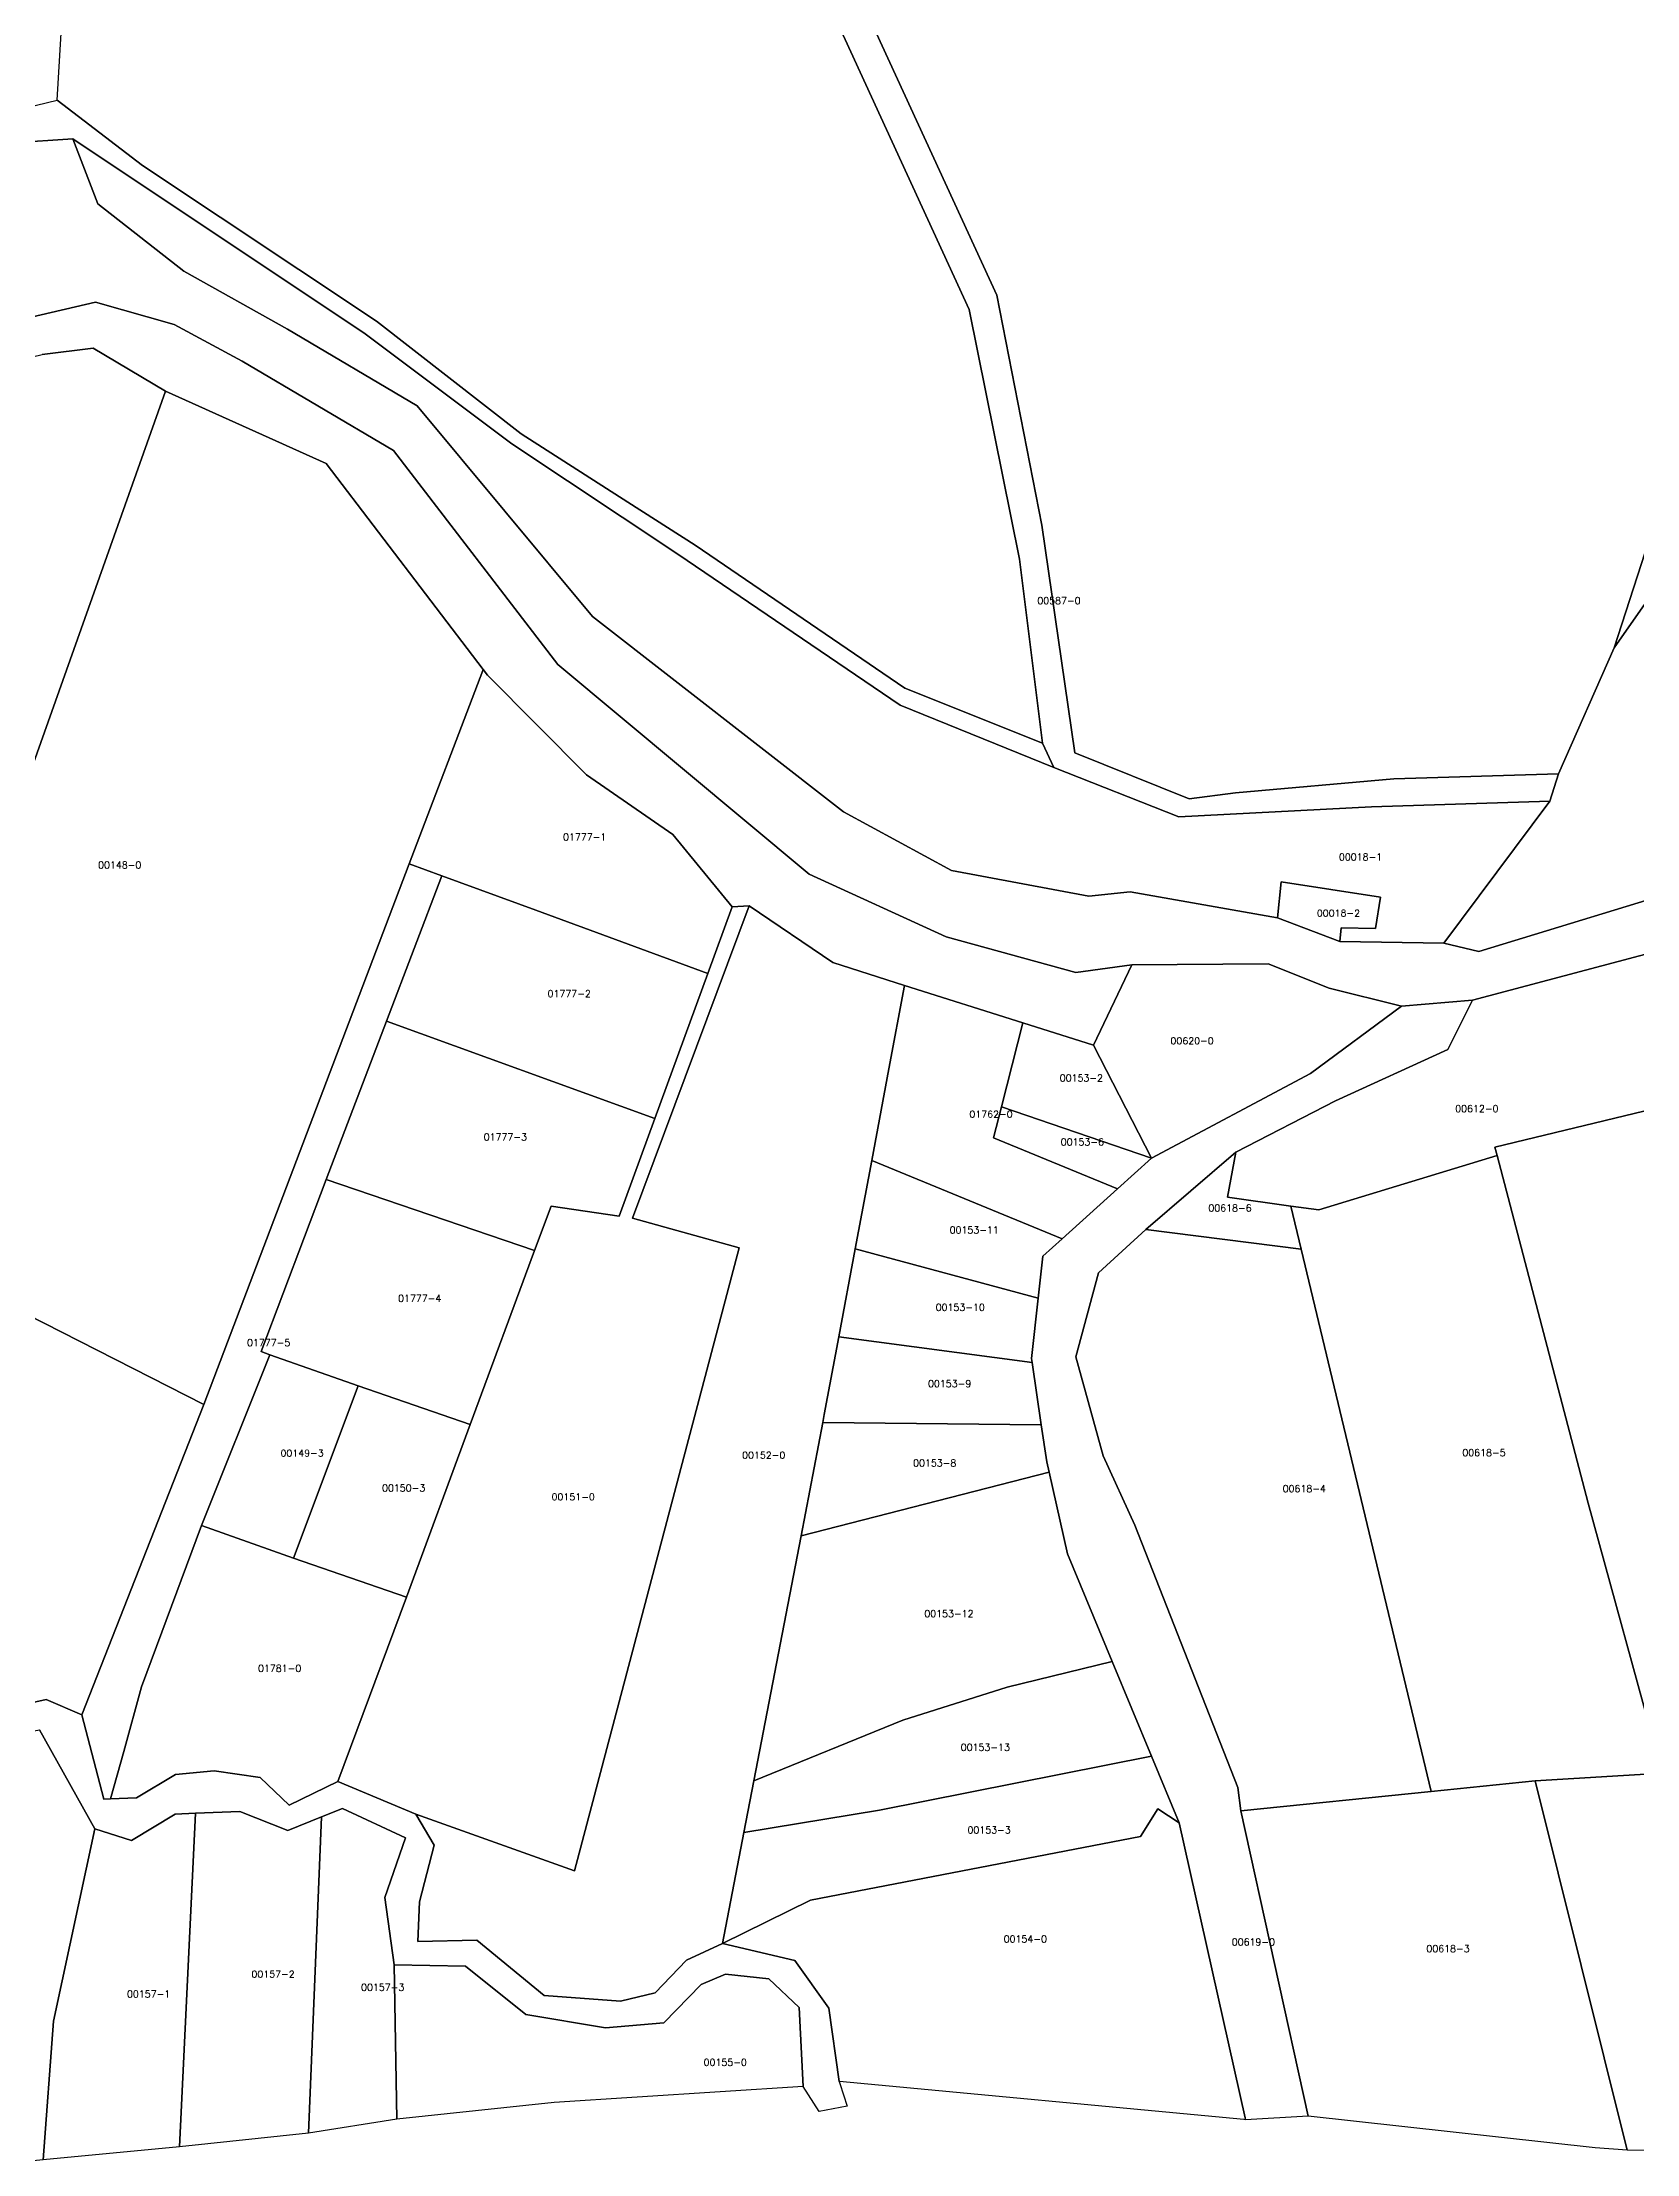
# Model space of a CAD drawing. Header units: metres. Extents: x 7423707 to 7427500, y 4706661 to 4708784.
# Drawn here: x 7424403.5 to 7424634.3, y 4706873.8 to 4707179.3 of the extents above; entities that cross this region are included whole.
import ezdxf

# ---------------------------------------------------------------- set-up
doc = ezdxf.new("R2010")
doc.units = ezdxf.units.M
doc.layers.add('Numrat_Parcelave', color=7, linetype='Continuous')
doc.layers.add('Parcelat_kadastrale2021', color=7, linetype='Continuous')
doc.styles.get("Standard").update_dxf_attribs({"font": 'simplex.shx'})

msp = doc.modelspace()

# ---------------------------------------------------------------- linework, layer by layer
at = {"layer": 'Parcelat_kadastrale2021'}
for points in [[(7424405.7, 4707170.89), (7424406.77, 4707189.52), (7424405.94, 4707206.11), (7424404.7, 4707229.34), (7424408.21, 4707265.35), (7424410.7, 4707298.93), (7424409.87, 4707328.29), (7424412.57, 4707356.71), (7424441.54, 4707331.18), (7424455.52, 4707314.22), (7424475.51, 4707276.73), (7424494.14, 4707230.02), (7424516.71, 4707186.23), (7424537.64, 4707140.63), (7424544.94, 4707104.52), (7424548.24, 4707077.89), (7424528.32, 4707085.85), (7424497.99, 4707106.55), (7424488.24, 4707112.78), (7424472.81, 4707122.62), (7424451.91, 4707138.96), (7424418.03, 4707161.46)], [(7424697.99, 4707240.13), (7424695.44, 4707225.89), (7424682.04, 4707193.13), (7424668.65, 4707172.06), (7424663.84, 4707147.12), (7424662.09, 4707134), (7424652.93, 4707113.88), (7424645.59, 4707112.57), (7424630.97, 4707091.66), (7424638.82, 4707115.96), (7424652.82, 4707139.22), (7424665.99, 4707172.82), (7424671.99, 4707191.16), (7424679.95, 4707210.06), (7424685.88, 4707228.8), (7424692.13, 4707239.74), (7424695.11, 4707240.18), (7424697.05, 4707240.26)], [(7424591.28, 4707049.2), (7424591.48, 4707051.17), (7424596.46, 4707051.07), (7424597.19, 4707055.63), (7424582.78, 4707057.81), (7424582.26, 4707052.62), (7424560.97, 4707056.37), (7424554.96, 4707055.75), (7424535.08, 4707059.48), (7424519.45, 4707067.96), (7424483.14, 4707096.22), (7424457.76, 4707126.68), (7424439.01, 4707137.76), (7424424, 4707146.16), (7424411.56, 4707155.91), (7424407.94, 4707165.34), (7424450.23, 4707137.11), (7424471.45, 4707121.18), (7424495.47, 4707105.24), (7424527.68, 4707083.37), (7424549.9, 4707074.37), (7424568.01, 4707067.22), (7424595.88, 4707068.67), (7424621.68, 4707069.5), (7424606.34, 4707048.96)], [(7424426.91, 4706982.2), (7424409.27, 4706937.32), (7424404.09, 4706939.52), (7424392.91, 4706937.03), (7424387.7, 4706940.02), (7424386.45, 4706950.62), (7424366.35, 4706964.63), (7424362.27, 4706972.31), (7424365.97, 4706993.65), (7424368.42, 4707006.1), (7424375.29, 4707024.87), (7424345.47, 4707044.19), (7424370.16, 4707109.18), (7424353.47, 4707117.37), (7424348.67, 4707124.14), (7424351.8, 4707125.34), (7424368.98, 4707125.84), (7424403.52, 4707134.13), (7424410.9, 4707135.03), (7424421.34, 4707128.8), (7424378.11, 4707007.03)], [(7424467.33, 4707088.54), (7424467.28, 4707088.41), (7424456.64, 4707060.44), (7424426.91, 4706982.2), (7424378.11, 4707007.03), (7424421.34, 4707128.8), (7424444.61, 4707118.33)], [(7424499.84, 4707044.58), (7424474.95, 4707053.72), (7424461.34, 4707058.71), (7424456.64, 4707060.44), (7424467.28, 4707088.41), (7424467.33, 4707088.54), (7424467.94, 4707087.73), (7424482.27, 4707073.3), (7424494.78, 4707064.68), (7424503.36, 4707054.2)], [(7424456.64, 4707060.44), (7424461.34, 4707058.71), (7424453.34, 4707037.67), (7424444.63, 4707014.76), (7424435.18, 4706989.87), (7424436.45, 4706989.42), (7424426.58, 4706964.73), (7424417.9, 4706941.38), (7424415.32, 4706932.03), (7424413.39, 4706925.15), (7424412.45, 4706925.11), (7424409.27, 4706937.32), (7424426.91, 4706982.2)], [(7424492.18, 4707023.6), (7424453.34, 4707037.67), (7424461.34, 4707058.71), (7424474.95, 4707053.72), (7424499.84, 4707044.58)], [(7424591.28, 4707049.2), (7424582.26, 4707052.62), (7424582.78, 4707057.81), (7424597.19, 4707055.63), (7424596.46, 4707051.07), (7424591.48, 4707051.17)], [(7424477.15, 4707010.92), (7424487.01, 4707009.45), (7424492.18, 4707023.6), (7424499.84, 4707044.58), (7424503.36, 4707054.2), (7424505.84, 4707054.36), (7424488.93, 4707009.18), (7424504.38, 4707004.86), (7424480.55, 4706914.77), (7424457.58, 4706922.97), (7424446.32, 4706927.67), (7424456.21, 4706954.37), (7424465.45, 4706979.32), (7424474.76, 4707004.48)], [(7424526.04, 4707030.8), (7424523.56, 4707017.53), (7424521.17, 4707004.76), (7424518.79, 4706991.99), (7424516.69, 4706980.78), (7424516.46, 4706979.6), (7424513.32, 4706963.24), (7424506.49, 4706927.79), (7424505.05, 4706920.28), (7424501.96, 4706904.24), (7424496.74, 4706901.84), (7424492.23, 4706897.13), (7424487.21, 4706895.9), (7424476.14, 4706896.72), (7424466.4, 4706904.72), (7424457.89, 4706904.51), (7424458.09, 4706910.26), (7424460.25, 4706918.46), (7424457.58, 4706922.97), (7424480.55, 4706914.77), (7424504.38, 4707004.86), (7424488.93, 4707009.18), (7424505.84, 4707054.36), (7424517.94, 4707046.14), (7424528.29, 4707042.85)], [(7424647.93, 4707050.63), (7424651.18, 4707041.44), (7424654.5, 4707032.66), (7424638.25, 4707025.39), (7424613.71, 4707019.45), (7424614.03, 4707018.23), (7424588.25, 4707010.38), (7424584.2, 4707010.92), (7424575.05, 4707012.22), (7424576.24, 4707018.7), (7424590.67, 4707026.14), (7424606.9, 4707033.58), (7424610.46, 4707040.72)], [(7424600.2, 4707039.84), (7424587.03, 4707030.1), (7424564.04, 4707017.86), (7424555.64, 4707034.21), (7424561.17, 4707045.82), (7424580.91, 4707045.98), (7424589.72, 4707042.46)], [(7424523.56, 4707017.53), (7424526.04, 4707030.8), (7424528.29, 4707042.85), (7424545.4, 4707037.45), (7424542.31, 4707025.26), (7424541.18, 4707020.82), (7424559.13, 4707013.43), (7424551.11, 4707006.2)], [(7424586.69, 4706879.27), (7424577.65, 4706878.74), (7424577.59, 4706879.03), (7424568.02, 4706921.69), (7424564.02, 4706931.34), (7424558.33, 4706945.05), (7424551.88, 4706960.6), (7424549.22, 4706972.45), (7424548.89, 4706973.94), (7424548.08, 4706979.26), (7424546.77, 4706988.3), (7424546.68, 4706988.89), (7424547.65, 4706997.59), (7424548.33, 4707003.69), (7424551.11, 4707006.2), (7424559.13, 4707013.43), (7424564.04, 4707017.86), (7424587.03, 4707030.1), (7424600.2, 4707039.84), (7424610.46, 4707040.72), (7424606.9, 4707033.58), (7424590.67, 4707026.14), (7424576.24, 4707018.7), (7424563.23, 4707007.55), (7424556.36, 4707001.29), (7424553.08, 4706989.11), (7424557.03, 4706974.81), (7424561.63, 4706964.77), (7424576.51, 4706926.8), (7424576.98, 4706923.45)], [(7424474.76, 4707004.48), (7424444.63, 4707014.76), (7424453.34, 4707037.67), (7424492.18, 4707023.6), (7424487.01, 4707009.45), (7424477.15, 4707010.92)], [(7424545.4, 4707037.45), (7424555.64, 4707034.21), (7424564.04, 4707017.86), (7424542.31, 4707025.26)], [(7424559.13, 4707013.43), (7424541.18, 4707020.82), (7424542.31, 4707025.26), (7424564.04, 4707017.86)], [(7424638.25, 4707025.39), (7424652.63, 4706979.12), (7424666.23, 4706930.4), (7424653.43, 4706925.2), (7424652.02, 4706927.66), (7424649.96, 4706928.39), (7424645.4, 4706929.03), (7424637.91, 4706928.88), (7424637.6, 4706930.15), (7424627.22, 4706967.97), (7424614.03, 4707018.23), (7424613.71, 4707019.45)], [(7424523.56, 4707017.53), (7424551.11, 4707006.2), (7424548.33, 4707003.69), (7424547.65, 4706997.59), (7424521.17, 4707004.76)], [(7424563.23, 4707007.55), (7424576.24, 4707018.7), (7424575.05, 4707012.22), (7424584.2, 4707010.92), (7424585.69, 4707004.7)], [(7424614.03, 4707018.23), (7424627.22, 4706967.97), (7424637.6, 4706930.15), (7424637.91, 4706928.88), (7424619.53, 4706927.76), (7424604.48, 4706926.23), (7424585.69, 4707004.7), (7424584.2, 4707010.92), (7424588.25, 4707010.38)], [(7424444.63, 4707014.76), (7424474.76, 4707004.48), (7424465.45, 4706979.32), (7424449.22, 4706984.92), (7424436.45, 4706989.42), (7424435.18, 4706989.87)], [(7424576.98, 4706923.45), (7424576.51, 4706926.8), (7424561.63, 4706964.77), (7424557.03, 4706974.81), (7424553.08, 4706989.11), (7424556.36, 4707001.29), (7424563.23, 4707007.55), (7424585.69, 4707004.7), (7424604.48, 4706926.23)], [(7424546.68, 4706988.89), (7424546.77, 4706988.3), (7424518.79, 4706991.99), (7424521.17, 4707004.76), (7424547.65, 4706997.59)], [(7424546.77, 4706988.3), (7424548.08, 4706979.26), (7424516.46, 4706979.6), (7424516.69, 4706980.78), (7424518.79, 4706991.99)], [(7424439.89, 4706959.98), (7424426.58, 4706964.73), (7424436.45, 4706989.42), (7424449.22, 4706984.92)], [(7424456.21, 4706954.37), (7424439.89, 4706959.98), (7424449.22, 4706984.92), (7424465.45, 4706979.32)], [(7424548.89, 4706973.94), (7424549.22, 4706972.45), (7424513.32, 4706963.24), (7424516.46, 4706979.6), (7424548.08, 4706979.26)], [(7424558.33, 4706945.05), (7424543.15, 4706941.35), (7424528.06, 4706936.53), (7424506.49, 4706927.79), (7424513.32, 4706963.24), (7424549.22, 4706972.45), (7424551.88, 4706960.6)], [(7424435.04, 4706928.28), (7424428.38, 4706929.21), (7424422.8, 4706928.7), (7424417.17, 4706925.32), (7424413.39, 4706925.15), (7424415.32, 4706932.03), (7424417.9, 4706941.38), (7424426.58, 4706964.73), (7424439.89, 4706959.98), (7424456.21, 4706954.37), (7424446.32, 4706927.67), (7424439.24, 4706924.28)], [(7424403.13, 4706935.17), (7424411.13, 4706920.81), (7424405.15, 4706893.01), (7424403.66, 4706872.94), (7424390.61, 4706871.67), (7424367.71, 4706865.11), (7424383.07, 4706947.52), (7424384.29, 4706937.61), (7424391.86, 4706933.01)], [(7424506.49, 4706927.79), (7424528.06, 4706936.53), (7424543.15, 4706941.35), (7424558.33, 4706945.05), (7424564.02, 4706931.34), (7424524.67, 4706923.51), (7424505.05, 4706920.28)], [(7424568.02, 4706921.69), (7424564.94, 4706923.73), (7424562.44, 4706919.73), (7424514.69, 4706910.49), (7424501.96, 4706904.24), (7424505.05, 4706920.28), (7424524.67, 4706923.51), (7424564.02, 4706931.34)], [(7424632.88, 4706874.37), (7424628.24, 4706874.7), (7424586.69, 4706879.27), (7424576.98, 4706923.45), (7424604.48, 4706926.23), (7424619.53, 4706927.76)], [(7424654.98, 4706873.92), (7424651.4, 4706874.24), (7424632.88, 4706874.37), (7424619.53, 4706927.76), (7424637.91, 4706928.88)], [(7424403.66, 4706872.94), (7424405.15, 4706893.01), (7424411.13, 4706920.81), (7424416.46, 4706919.16), (7424422.77, 4706922.95), (7424425.72, 4706923.08), (7424423.4, 4706874.81)], [(7424425.72, 4706923.08), (7424432.1, 4706923.36), (7424439.07, 4706920.59), (7424443.94, 4706922.55), (7424442.05, 4706876.79), (7424423.4, 4706874.81)], [(7424454.45, 4706901.15), (7424454.85, 4706878.81), (7424442.05, 4706876.79), (7424443.94, 4706922.55), (7424446.97, 4706923.77), (7424456.09, 4706919.51), (7424453.12, 4706910.89)], [(7424564.94, 4706923.73), (7424568.02, 4706921.69), (7424577.59, 4706879.03), (7424577.65, 4706878.74), (7424577.38, 4706878.77), (7424518.88, 4706884.26), (7424518.83, 4706884.26), (7424517.34, 4706894.91), (7424512.42, 4706901.78), (7424501.96, 4706904.24), (7424514.69, 4706910.49), (7424562.44, 4706919.73)], [(7424513.03, 4706895.01), (7424513.63, 4706883.55), (7424477.6, 4706881.24), (7424454.85, 4706878.81), (7424454.45, 4706901.15), (7424464.78, 4706900.96), (7424473.49, 4706893.98), (7424485.05, 4706892.03), (7424493.45, 4706892.75), (7424498.89, 4706898.29), (7424502.37, 4706899.83), (7424508.66, 4706899.11)]]:
    msp.add_lwpolyline(points, close=True, dxfattribs=at)
for points in [[(7424520.89, 4707187.84), (7424541.63, 4707142.71), (7424548.17, 4707109.43), (7424552.94, 4707076.51), (7424569.49, 4707069.83), (7424576.17, 4707070.7), (7424599.12, 4707072.74), (7424622.95, 4707073.46), (7424621.68, 4707069.5), (7424595.88, 4707068.67), (7424568.01, 4707067.22), (7424549.9, 4707074.37), (7424548.24, 4707077.89), (7424544.94, 4707104.52), (7424537.64, 4707140.63), (7424516.71, 4707186.23)], [(7424638.82, 4707115.96), (7424630.97, 4707091.66), (7424622.95, 4707073.46), (7424599.12, 4707072.74), (7424576.17, 4707070.7), (7424569.49, 4707069.83), (7424552.94, 4707076.51), (7424548.17, 4707109.43), (7424541.63, 4707142.71), (7424520.89, 4707187.84)], [(7424399.52, 4707169.4), (7424405.7, 4707170.89), (7424418.03, 4707161.46), (7424451.91, 4707138.96), (7424472.81, 4707122.62), (7424488.24, 4707112.78), (7424497.99, 4707106.55), (7424528.32, 4707085.85), (7424548.24, 4707077.89), (7424549.9, 4707074.37), (7424527.68, 4707083.37), (7424495.47, 4707105.24), (7424471.45, 4707121.18), (7424450.23, 4707137.11), (7424407.94, 4707165.34), (7424399.24, 4707164.72)], [(7424399.24, 4707164.72), (7424407.94, 4707165.34), (7424411.56, 4707155.91), (7424424, 4707146.16), (7424439.01, 4707137.76), (7424457.76, 4707126.68), (7424483.14, 4707096.22), (7424519.45, 4707067.96), (7424535.08, 4707059.48), (7424554.96, 4707055.75), (7424560.97, 4707056.37), (7424582.26, 4707052.62), (7424591.28, 4707049.2), (7424606.34, 4707048.96), (7424611.42, 4707047.73), (7424644.25, 4707057.78)], [(7424647.93, 4707050.63), (7424610.46, 4707040.72), (7424600.2, 4707039.84), (7424589.72, 4707042.46), (7424580.91, 4707045.98), (7424561.17, 4707045.82), (7424553.09, 4707044.72), (7424534.3, 4707049.89), (7424514.5, 4707058.95), (7424478.11, 4707089.29), (7424454.36, 4707120.21), (7424432.45, 4707133.16), (7424422.61, 4707138.46), (7424411.22, 4707141.67), (7424376.83, 4707133.69)], [(7424376.83, 4707133.69), (7424411.22, 4707141.67), (7424422.61, 4707138.46), (7424432.45, 4707133.16), (7424454.36, 4707120.21), (7424478.11, 4707089.29), (7424514.5, 4707058.95), (7424534.3, 4707049.89), (7424553.09, 4707044.72), (7424561.17, 4707045.82), (7424555.64, 4707034.21), (7424545.4, 4707037.45), (7424528.29, 4707042.85), (7424517.94, 4707046.14), (7424505.84, 4707054.36), (7424503.36, 4707054.2), (7424494.78, 4707064.68), (7424482.27, 4707073.3), (7424467.94, 4707087.73), (7424467.33, 4707088.54), (7424444.61, 4707118.33), (7424421.34, 4707128.8), (7424410.9, 4707135.03), (7424403.52, 4707134.13)], [(7424644.25, 4707057.78), (7424611.42, 4707047.73), (7424606.34, 4707048.96), (7424621.68, 4707069.5), (7424622.95, 4707073.46), (7424630.97, 4707091.66), (7424645.59, 4707112.57)], [(7424392.91, 4706937.03), (7424404.09, 4706939.52), (7424409.27, 4706937.32), (7424412.45, 4706925.11), (7424413.39, 4706925.15), (7424417.17, 4706925.32), (7424422.8, 4706928.7), (7424428.38, 4706929.21), (7424435.04, 4706928.28), (7424439.24, 4706924.28), (7424446.32, 4706927.67), (7424457.58, 4706922.97), (7424460.25, 4706918.46), (7424458.09, 4706910.26), (7424457.89, 4706904.51), (7424466.4, 4706904.72), (7424476.14, 4706896.72), (7424487.21, 4706895.9), (7424492.23, 4706897.13), (7424496.74, 4706901.84), (7424501.96, 4706904.24), (7424512.42, 4706901.78), (7424517.34, 4706894.91), (7424518.83, 4706884.26), (7424518.92, 4706883.97), (7424519.99, 4706880.72), (7424515.95, 4706879.95), (7424513.63, 4706883.55), (7424513.03, 4706895.01), (7424508.66, 4706899.11), (7424502.37, 4706899.83), (7424498.89, 4706898.29), (7424493.45, 4706892.75), (7424485.05, 4706892.03), (7424473.49, 4706893.98), (7424464.78, 4706900.96), (7424454.45, 4706901.15), (7424453.12, 4706910.89), (7424456.09, 4706919.51), (7424446.97, 4706923.77), (7424443.94, 4706922.55), (7424439.07, 4706920.59), (7424432.1, 4706923.36), (7424425.72, 4706923.08), (7424422.77, 4706922.95), (7424416.46, 4706919.16), (7424411.13, 4706920.81), (7424403.13, 4706935.17)]]:
    msp.add_lwpolyline(points, dxfattribs=at)

# ---------------------------------------------------------------- texts
at = {"layer": 'Numrat_Parcelave'}
for s, p in [('00587-0', (7424547.51, 4707098)), ('01777-1', (7424478.89, 4707063.81)), ('00018-1', (7424591.15, 4707060.93)), ('00148-0', (7424411.61, 4707059.76)), ('00018-2', (7424587.96, 4707052.8)), ('01777-2', (7424476.64, 4707041.14)), ('00620-0', (7424566.78, 4707034.33)), ('00153-2', (7424550.76, 4707028.97)), ('00612-0', (7424607.98, 4707024.52)), ('01762-0', (7424537.69, 4707023.72)), ('01777-3', (7424467.41, 4707020.41)), ('00153-6', (7424550.9, 4707019.68)), ('00618-6', (7424572.26, 4707010.13)), ('00153-11', (7424534.82, 4707006.95)), ('01777-4', (7424455.02, 4706997.07)), ('00153-10', (7424532.8, 4706995.79)), ('01777-5', (7424433.15, 4706990.67)), ('00153-9', (7424531.69, 4706984.74)), ('00149-3', (7424438, 4706974.68)), ('00152-0', (7424504.8, 4706974.39)), ('00153-8', (7424529.54, 4706973.25)), ('00618-5', (7424609.01, 4706974.76)), ('00150-3', (7424452.69, 4706969.64)), ('00618-4', (7424583.01, 4706969.56)), ('00151-0', (7424477.22, 4706968.36)), ('00153-12', (7424531.16, 4706951.47)), ('01781-0', (7424434.75, 4706943.55)), ('00153-13', (7424536.43, 4706932.13)), ('00153-3', (7424537.41, 4706920.18)), ('00154-0', (7424542.64, 4706904.39)), ('00619-0', (7424575.65, 4706903.96)), ('00618-3', (7424603.81, 4706902.98)), ('00157-2', (7424433.8, 4706899.31)), ('00157-1', (7424415.78, 4706896.43)), ('00157-3', (7424449.66, 4706897.39)), ('00155-0', (7424499.22, 4706886.54))]:
    msp.add_text(s, height=1, dxfattribs=at).set_placement(p)

doc.saveas('drawing.dxf')
